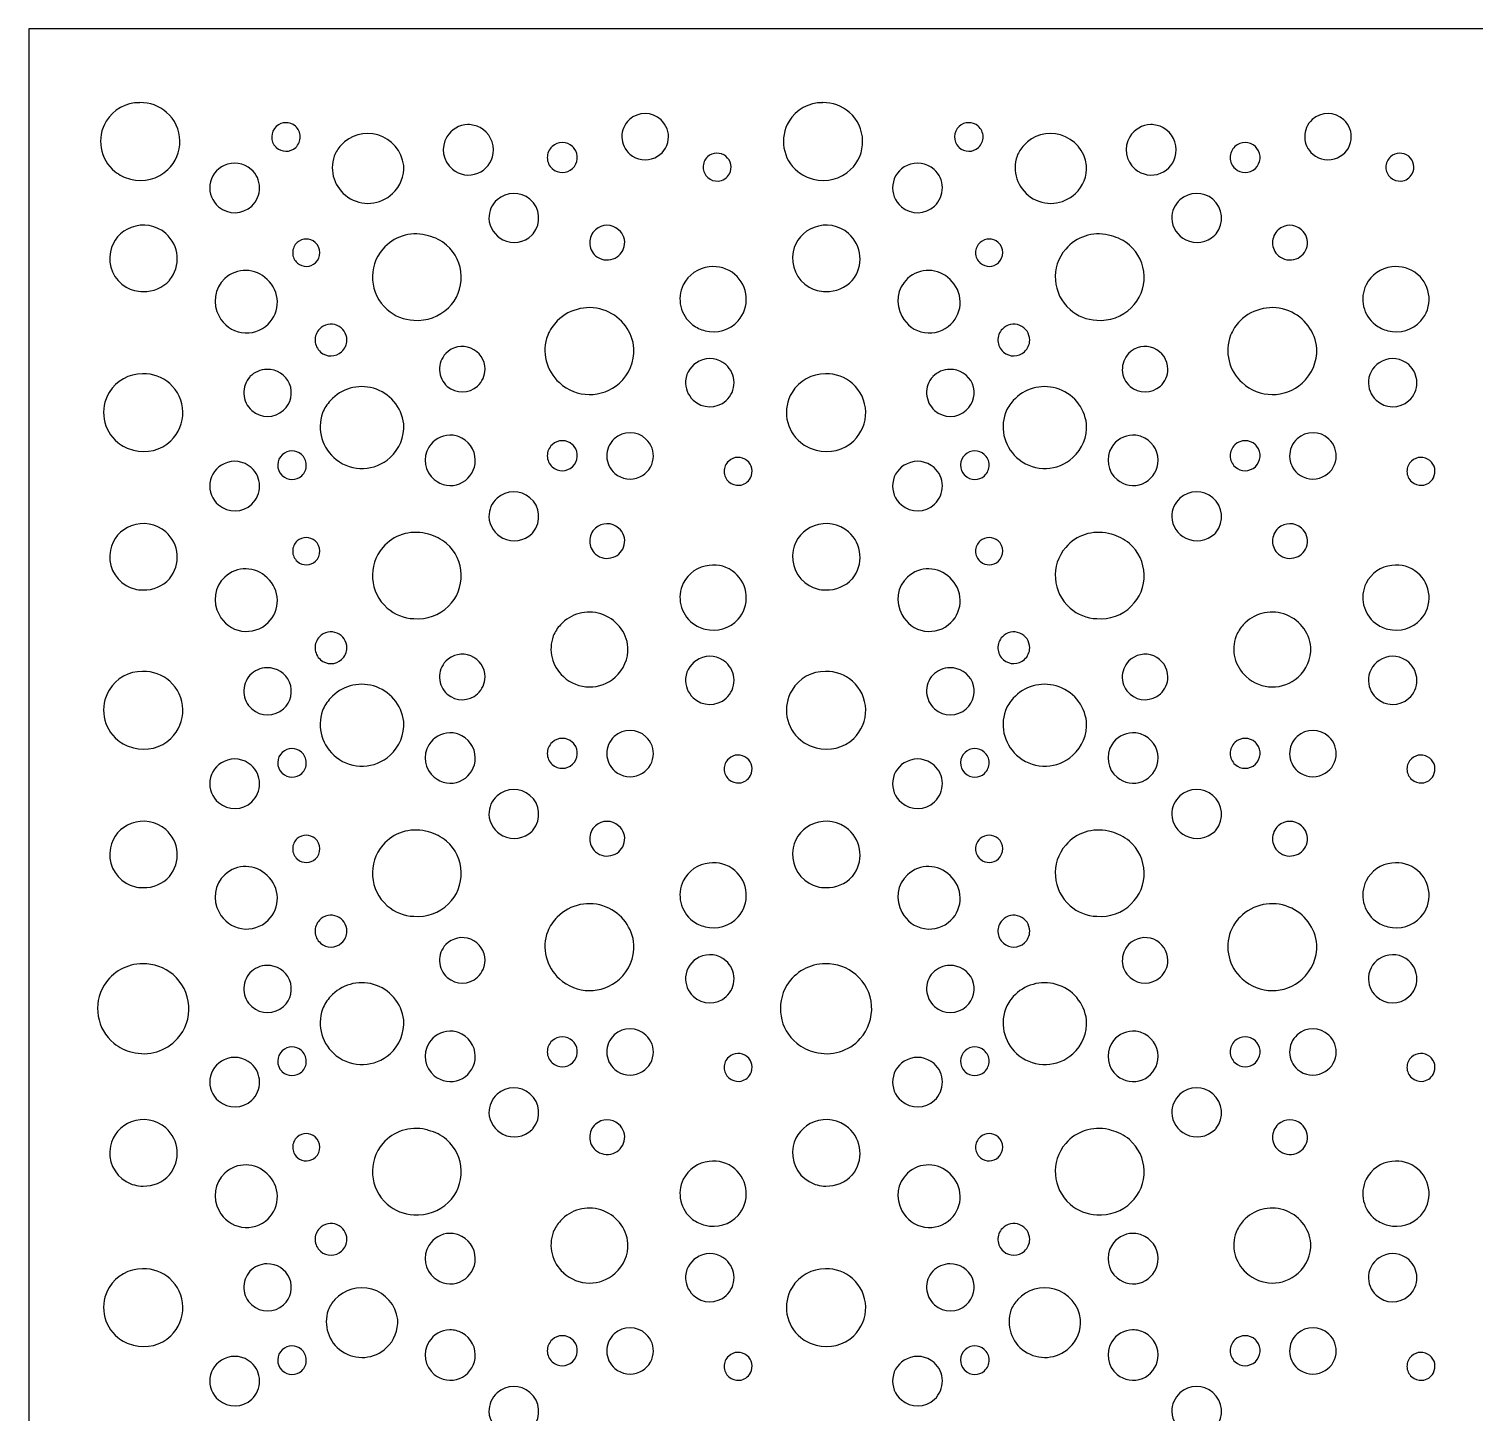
# Model space of a CAD drawing. Header units: millimetres. Extents: x -250 to 750, y -1000 to 1000.
# Drawn here: x -250 to 240, y 531.1 to 1000 of the extents above; entities that cross this region are included whole.
import ezdxf

# ---------------------------------------------------------------- set-up
doc = ezdxf.new("R2010")
doc.units = ezdxf.units.MM
doc.layers.add('Image', color=70, linetype='Continuous')

msp = doc.modelspace()

# ---------------------------------------------------------------- linework, layer by layer
at = {"layer": 'Image'}
msp.add_lwpolyline([(250, 1000), (-250, 1000), (-250, -1000), (250, -1000), (750, -1000), (750, 1000)], close=True, dxfattribs=at)
for points in [[(-212.46, 974.99, 0.263651), (-223.79, 968.7, 0.375584), (-220.85, 951.68, 0.113235), (-215.56, 949.09, 0.264025), (-202.89, 952.29, 0.439408), (-203.3, 971.7, 0.189252), (-212.39, 975, -0.000704)], [(-35.68, 969.16, 0.394045), (-46.42, 969.24, 0.448452), (-46.24, 957.53, 0.293825), (-37.8, 956.34, 0.263468), (-33.21, 962.44, 0.244622)], [(19.06, 974.99, 0.263651), (7.72, 968.7, 0.375584), (10.67, 951.68, 0.113235), (15.96, 949.09, 0.264025), (28.62, 952.29, 0.439408), (28.22, 971.7, 0.189252), (19.13, 975, -0.000704)], [(195.84, 969.16, 0.394045), (185.09, 969.24, 0.448452), (185.28, 957.53, 0.293825), (193.72, 956.34, 0.263468), (198.31, 962.44, 0.244622)], [(-166.16, 959.84, 0.392992), (-159.55, 959.81, 0.447221), (-159.66, 967.02, 0.381515), (-166.13, 966.93, 0.421546), (-166.31, 959.98, 0.011836)], [(-101.16, 967.55, 0.255305), (-108.27, 963.44, 0.371104), (-106.43, 952.45, 0.272456), (-97.84, 951.04, 0.266615), (-92.6, 957.77, 0.314225), (-97.04, 966.53, 0.1246), (-101.14, 967.55, 0.001235)], [(65.36, 959.84, 0.392992), (71.97, 959.81, 0.447221), (71.86, 967.02, 0.381515), (65.39, 966.93, 0.421546), (65.21, 959.98, 0.011836)], [(130.35, 967.55, 0.255305), (123.25, 963.44, 0.371104), (125.08, 952.45, 0.272456), (133.68, 951.04, 0.266615), (138.92, 957.77, 0.314225), (134.48, 966.53, 0.1246), (130.38, 967.55, 0.001235)], [(-122.92, 953.71, 0.301498), (-131.73, 964.04, 0.285284), (-144.22, 960.49, 0.087563), (-146.49, 956.89, 0.337171), (-141.88, 942.98, 0.353217), (-126.68, 944.18, 0.222581)], [(-65.68, 960.11, 0.392996), (-72.62, 960.11, 0.441244), (-72.55, 952.62, 0.387246), (-65.69, 952.68, 0.38659), (-65.13, 959.5, 0.042335)], [(108.6, 953.71, 0.301498), (99.79, 964.04, 0.285284), (87.3, 960.49, 0.087563), (85.03, 956.89, 0.337171), (89.64, 942.98, 0.353217), (104.84, 944.18, 0.222581)], [(165.84, 960.11, 0.392996), (158.9, 960.11, 0.441244), (158.97, 952.62, 0.387246), (165.83, 952.68, 0.38659), (166.39, 959.5, 0.042335)], [(-16.29, 948.41, 0.255387), (-12.49, 950.91, 0.359751), (-13.7, 956.81, 0.370124), (-19.88, 956.62, 0.447229), (-19.81, 949.57, 0.196543), (-16.3, 948.41, 0.001122)], [(215.23, 948.41, 0.255387), (219.03, 950.91, 0.359751), (217.82, 956.81, 0.370124), (211.64, 956.62, 0.447229), (211.71, 949.57, 0.196543), (215.21, 948.41, 0.001122)], [(-185.7, 939.72, 0.382434), (-174.45, 939.95, 0.442321), (-174.61, 952.37, 0.299131), (-183.78, 953.69, 0.263105), (-188.63, 947.11, 0.254585)], [(45.82, 939.72, 0.382434), (57.07, 939.95, 0.442321), (56.91, 952.37, 0.299131), (47.74, 953.69, 0.263105), (42.89, 947.11, 0.254585)], [(-78.98, 930.54, 0.405748), (-80.11, 942.23, 0.3758), (-91.25, 942.07, 0.214558), (-94.04, 935.74, 0.27055), (-89.27, 928.51, 0.316894), (-79.46, 930.04, 0.018749), (-79.01, 930.5, 0.004342)], [(152.54, 930.54, 0.405748), (151.41, 942.23, 0.3758), (140.27, 942.07, 0.214558), (137.48, 935.74, 0.27055), (142.25, 928.51, 0.316894), (152.06, 930.04, 0.018749), (152.5, 930.5, 0.004342)], [(-202.33, 914.78, 0.405853), (-203.61, 930.64, 0.279188), (-215.31, 932.7, 0.258026), (-222.39, 924.46, 0.32343), (-217, 912.45, 0.132782), (-211.3, 910.95, 0.219067), (-202.36, 914.74, 0.002937)], [(-50.05, 931.93, 0.382886), (-57.93, 931.89, 0.448892), (-57.84, 923.11, 0.274981), (-51.9, 922.03, 0.258431), (-48.14, 926.21, 0.280999)], [(29.19, 914.78, 0.405853), (27.91, 930.64, 0.279188), (16.21, 932.7, 0.258026), (9.13, 924.46, 0.32343), (14.52, 912.45, 0.132782), (20.21, 910.95, 0.219067), (29.16, 914.74, 0.002937)], [(181.47, 931.93, 0.382886), (173.59, 931.89, 0.448892), (173.68, 923.11, 0.274981), (179.62, 922.03, 0.258431), (183.38, 926.21, 0.280999)], [(-158.92, 920.57, 0.375812), (-152.82, 920.73, 0.447222), (-152.92, 927.6, 0.375373), (-159.01, 927.58, 0.452768), (-158.98, 920.63, 0.005603)], [(-107.74, 905.43, 0.438656), (-108.39, 926.7, 0.120095), (-114.51, 929.84, 0.014466), (-115.48, 930.1, 0.28048), (-130, 925.38, 0.411899), (-128.52, 904.84, 0.170578), (-119.47, 901.23, 0.213874)], [(72.6, 920.57, 0.375812), (78.7, 920.73, 0.447222), (78.6, 927.6, 0.375373), (72.51, 927.58, 0.452768), (72.54, 920.63, 0.005603)], [(123.78, 905.43, 0.438656), (123.13, 926.7, 0.120095), (117.01, 929.84, 0.014466), (116.04, 930.1, 0.28048), (101.52, 925.38, 0.411899), (103, 904.84, 0.170578), (112.05, 901.23, 0.213874)], [(-169.2, 915.06, 0.404601), (-183.61, 915.34, 0.350497), (-185.5, 902.6, 0.505959), (-168.88, 899.9, 0.432637)], [(-19.37, 919.3, 0.258414), (-28.12, 913.24, 0.358384), (-24.95, 899.67, 0.107007), (-20.73, 897.69, 0.28418), (-9.56, 901.02, 0.421069), (-10.66, 916.78, 0.213685)], [(62.31, 915.06, 0.404601), (47.91, 915.34, 0.350497), (46.02, 902.6, 0.505959), (62.64, 899.9, 0.432637)], [(212.15, 919.3, 0.258414), (203.39, 913.24, 0.358384), (206.57, 899.67, 0.107007), (210.79, 897.69, 0.28418), (221.96, 901.02, 0.421069), (220.86, 916.78, 0.213685)], [(-70.14, 880.07, 0.387942), (-49.81, 879.9, 0.222596), (-44.84, 891.61, 0.281722), (-54.3, 904.38, 0.302068), (-70.85, 900.99, 0.097168), (-74.1, 896.12, 0.311024)], [(161.37, 880.07, 0.387942), (181.71, 879.9, 0.222596), (186.68, 891.61, 0.281722), (177.22, 904.38, 0.302068), (160.67, 900.99, 0.097168), (157.42, 896.12, 0.311024)], [(-142.19, 894.52, 0.303753), (-145.53, 899.49, 0.30743), (-151.47, 898.25, 0.429304), (-151.13, 890.46, 0.379896), (-143.96, 890.53, 0.212097)], [(89.32, 894.52, 0.303753), (85.99, 899.49, 0.30743), (80.05, 898.25, 0.429304), (80.39, 890.46, 0.379896), (87.55, 890.53, 0.212097)], [(-95.35, 884.61, 0.303753), (-100.13, 891.74, 0.30743), (-108.63, 889.96, 0.429304), (-108.15, 878.81, 0.379896), (-97.89, 878.9, 0.212097)], [(136.17, 884.61, 0.303753), (131.39, 891.74, 0.30743), (122.88, 889.96, 0.429304), (123.36, 878.81, 0.379896), (133.63, 878.9, 0.212097)], [(-24.77, 874.17, 0.393942), (-13.6, 874, 0.448353), (-13.69, 886.18, 0.303845), (-22.74, 887.36, 0.268791), (-27.33, 880.71, 0.229137)], [(206.75, 874.17, 0.393942), (217.92, 874, 0.448353), (217.83, 886.18, 0.303845), (208.78, 887.36, 0.268791), (204.19, 880.71, 0.229137)], [(-211.44, 883.07, 0.263651), (-222.77, 876.78, 0.375584), (-219.83, 859.76, 0.113235), (-214.54, 857.17, 0.264025), (-201.87, 860.37, 0.439408), (-202.27, 879.78, 0.189252), (-211.37, 883.08, -0.000704)], [(-175.07, 882.07, 0.417496), (-174.44, 870.65, 0.381505), (-163.68, 870.7, 0.315493), (-161.6, 879.69, 0.301126), (-169.3, 884.58, 0.197071), (-175.04, 882.1, 0.002875)], [(20.08, 883.07, 0.263651), (8.75, 876.78, 0.375584), (11.69, 859.76, 0.113235), (16.98, 857.17, 0.264025), (29.65, 860.37, 0.439408), (29.24, 879.78, 0.189252), (20.15, 883.08, -0.000704)], [(56.45, 882.07, 0.417496), (57.08, 870.65, 0.381505), (67.84, 870.7, 0.315493), (69.92, 879.69, 0.301126), (62.22, 884.58, 0.197071), (56.47, 882.1, 0.002875)], [(-122.93, 866.08, 0.301802), (-133.2, 878.15, 0.285568), (-147.77, 874.02, 0.088132), (-150.44, 869.79, 0.321694), (-145.79, 853.98, 0.364456), (-127.55, 854.64, 0.22902), (-122.92, 866.03, 0.002917)], [(108.59, 866.08, 0.301802), (98.32, 878.15, 0.285568), (83.75, 874.02, 0.088132), (81.08, 869.79, 0.321694), (85.73, 853.98, 0.364456), (103.97, 854.64, 0.22902), (108.6, 866.03, 0.002917)], [(-40.78, 860.94, 0.394045), (-51.53, 861.02, 0.448452), (-51.35, 849.31, 0.293825), (-42.9, 848.11, 0.263468), (-38.32, 854.22, 0.244622)], [(190.74, 860.94, 0.394045), (179.99, 861.02, 0.448452), (180.17, 849.31, 0.293825), (188.61, 848.11, 0.263468), (193.2, 854.22, 0.244622)], [(-107.29, 862.3, 0.255305), (-114.4, 858.19, 0.371104), (-112.56, 847.2, 0.272456), (-103.97, 845.79, 0.266615), (-98.72, 852.53, 0.314225), (-103.17, 861.28, 0.1246), (-107.27, 862.3, 0.001235)], [(-65.68, 859.02, 0.392996), (-72.62, 859.02, 0.441244), (-72.55, 851.53, 0.387246), (-65.69, 851.58, 0.38659), (-65.13, 858.41, 0.042335)], [(124.23, 862.3, 0.255305), (117.12, 858.19, 0.371104), (118.96, 847.2, 0.272456), (127.55, 845.79, 0.266615), (132.79, 852.53, 0.314225), (128.35, 861.28, 0.1246), (124.25, 862.3, 0.001235)], [(165.84, 859.02, 0.392996), (158.9, 859.02, 0.441244), (158.97, 851.53, 0.387246), (165.83, 851.58, 0.38659), (166.39, 858.41, 0.042335)], [(-185.7, 838.63, 0.382434), (-174.45, 838.86, 0.442321), (-174.61, 851.28, 0.299131), (-183.78, 852.6, 0.263105), (-188.63, 846.02, 0.254585)], [(-164.12, 848.56, 0.392992), (-157.5, 848.53, 0.447221), (-157.61, 855.74, 0.381515), (-164.09, 855.65, 0.421546), (-164.27, 848.7, 0.011836)], [(-9.14, 845.28, 0.255387), (-5.34, 847.78, 0.359751), (-6.55, 853.69, 0.370124), (-12.74, 853.5, 0.447229), (-12.66, 846.44, 0.196543), (-9.16, 845.28, 0.001122)], [(45.82, 838.63, 0.382434), (57.07, 838.86, 0.442321), (56.91, 851.28, 0.299131), (47.74, 852.6, 0.263105), (42.89, 846.02, 0.254585)], [(67.4, 848.56, 0.392992), (74.02, 848.53, 0.447221), (73.91, 855.74, 0.381515), (67.43, 855.65, 0.421546), (67.25, 848.7, 0.011836)], [(222.38, 845.28, 0.255387), (226.18, 847.78, 0.359751), (224.97, 853.69, 0.370124), (218.78, 853.5, 0.447229), (218.85, 846.44, 0.196543), (222.36, 845.28, 0.001122)], [(-78.98, 829.37, 0.405748), (-80.11, 841.06, 0.3758), (-91.25, 840.9, 0.214558), (-94.04, 834.57, 0.27055), (-89.27, 827.34, 0.316894), (-79.46, 828.86, 0.018749), (-79.01, 829.33, 0.004342)], [(152.54, 829.37, 0.405748), (151.41, 841.06, 0.3758), (140.27, 840.9, 0.214558), (137.48, 834.57, 0.27055), (142.25, 827.34, 0.316894), (152.06, 828.86, 0.018749), (152.5, 829.33, 0.004342)], [(-202.33, 813.6, 0.405853), (-203.61, 829.47, 0.279188), (-215.31, 831.53, 0.258026), (-222.39, 823.28, 0.32343), (-217, 811.28, 0.132782), (-211.3, 809.78, 0.219067), (-202.36, 813.57, 0.002937)], [(-107.74, 804.26, 0.438656), (-108.39, 825.53, 0.120095), (-114.51, 828.67, 0.014466), (-115.48, 828.93, 0.28048), (-130, 824.21, 0.411899), (-128.52, 803.66, 0.170578), (-119.47, 800.06, 0.213874)], [(-50.05, 830.76, 0.382886), (-57.93, 830.71, 0.448892), (-57.84, 821.93, 0.274981), (-51.9, 820.86, 0.258431), (-48.14, 825.03, 0.280999)], [(29.19, 813.6, 0.405853), (27.91, 829.47, 0.279188), (16.21, 831.53, 0.258026), (9.13, 823.28, 0.32343), (14.52, 811.28, 0.132782), (20.21, 809.78, 0.219067), (29.16, 813.57, 0.002937)], [(123.78, 804.26, 0.438656), (123.13, 825.53, 0.120095), (117.01, 828.67, 0.014466), (116.04, 828.93, 0.28048), (101.52, 824.21, 0.411899), (103, 803.66, 0.170578), (112.05, 800.06, 0.213874)], [(181.47, 830.76, 0.382886), (173.59, 830.71, 0.448892), (173.68, 821.93, 0.274981), (179.62, 820.86, 0.258431), (183.38, 825.03, 0.280999)], [(-158.92, 819.4, 0.375812), (-152.82, 819.55, 0.447222), (-152.92, 826.42, 0.375373), (-159.01, 826.41, 0.452768), (-158.98, 819.46, 0.005603)], [(72.6, 819.4, 0.375812), (78.7, 819.55, 0.447222), (78.6, 826.42, 0.375373), (72.51, 826.41, 0.452768), (72.54, 819.46, 0.005603)], [(-169.2, 813.89, 0.404601), (-183.61, 814.16, 0.350497), (-185.5, 801.43, 0.505959), (-168.88, 798.72, 0.432637)], [(-19.37, 818.13, 0.258414), (-28.12, 812.06, 0.358384), (-24.95, 798.5, 0.107007), (-20.73, 796.51, 0.28418), (-9.56, 799.84, 0.421069), (-10.66, 815.6, 0.213685)], [(62.31, 813.89, 0.404601), (47.91, 814.16, 0.350497), (46.02, 801.43, 0.505959), (62.64, 798.72, 0.432637)], [(212.15, 818.13, 0.258414), (203.39, 812.06, 0.358384), (206.57, 798.5, 0.107007), (210.79, 796.51, 0.28418), (221.96, 799.84, 0.421069), (220.86, 815.6, 0.213685)], [(-68.75, 780.39, 0.388054), (-51.17, 780.24, 0.221929), (-46.88, 790.34, 0.301986), (-56.07, 801.68, 0.291089), (-69.77, 797.99, 0.086651), (-72.2, 794.18, 0.309968), (-68.79, 780.42, -0.00009)], [(162.77, 780.39, 0.388054), (180.34, 780.24, 0.221929), (184.64, 790.34, 0.301986), (175.45, 801.68, 0.291089), (161.75, 797.99, 0.086651), (159.31, 794.18, 0.309968), (162.73, 780.42, -0.00009)], [(-142.19, 790.19, 0.303753), (-145.53, 795.16, 0.30743), (-151.47, 793.92, 0.429304), (-151.13, 786.14, 0.379896), (-143.96, 786.21, 0.212097)], [(89.32, 790.19, 0.303753), (85.99, 795.16, 0.30743), (80.05, 793.92, 0.429304), (80.39, 786.14, 0.379896), (87.55, 786.21, 0.212097)], [(-95.35, 780.29, 0.303753), (-100.13, 787.42, 0.30743), (-108.63, 785.64, 0.429304), (-108.15, 774.48, 0.379896), (-97.89, 774.58, 0.212097)], [(-24.77, 773.25, 0.393942), (-13.6, 773.08, 0.448353), (-13.69, 785.26, 0.303845), (-22.74, 786.44, 0.268791), (-27.33, 779.79, 0.229137)], [(136.17, 780.29, 0.303753), (131.39, 787.42, 0.30743), (122.88, 785.64, 0.429304), (123.36, 774.48, 0.379896), (133.63, 774.58, 0.212097)], [(206.75, 773.25, 0.393942), (217.92, 773.08, 0.448353), (217.83, 785.26, 0.303845), (208.78, 786.44, 0.268791), (204.19, 779.79, 0.229137)], [(-211.44, 782.16, 0.263651), (-222.77, 775.86, 0.375584), (-219.83, 758.84, 0.113235), (-214.54, 756.26, 0.264025), (-201.87, 759.45, 0.439408), (-202.27, 778.86, 0.189252), (-211.37, 782.16, -0.000704)], [(-175.07, 780.9, 0.417496), (-174.44, 769.48, 0.381505), (-163.68, 769.53, 0.315493), (-161.6, 778.52, 0.301126), (-169.3, 783.41, 0.197071), (-175.04, 780.93, 0.002875)], [(20.08, 782.16, 0.263651), (8.75, 775.86, 0.375584), (11.69, 758.84, 0.113235), (16.98, 756.26, 0.264025), (29.65, 759.45, 0.439408), (29.24, 778.86, 0.189252), (20.15, 782.16, -0.000704)], [(56.45, 780.9, 0.417496), (57.08, 769.48, 0.381505), (67.84, 769.53, 0.315493), (69.92, 778.52, 0.301126), (62.22, 783.41, 0.197071), (56.47, 780.93, 0.002875)], [(-122.93, 765.16, 0.301802), (-133.2, 777.23, 0.285568), (-147.77, 773.1, 0.088132), (-150.44, 768.87, 0.321694), (-145.79, 753.06, 0.364456), (-127.55, 753.72, 0.22902), (-122.92, 765.11, 0.002917)], [(108.59, 765.16, 0.301802), (98.32, 777.23, 0.285568), (83.75, 773.1, 0.088132), (81.08, 768.87, 0.321694), (85.73, 753.06, 0.364456), (103.97, 753.72, 0.22902), (108.6, 765.11, 0.002917)], [(-107.29, 761.38, 0.255305), (-114.4, 757.27, 0.371104), (-112.56, 746.28, 0.272456), (-103.97, 744.87, 0.266615), (-98.72, 751.61, 0.314225), (-103.17, 760.36, 0.1246), (-107.27, 761.38, 0.001235)], [(-40.78, 760.02, 0.394045), (-51.53, 760.1, 0.448452), (-51.35, 748.39, 0.293825), (-42.9, 747.19, 0.263468), (-38.32, 753.3, 0.244622)], [(124.23, 761.38, 0.255305), (117.12, 757.27, 0.371104), (118.96, 746.28, 0.272456), (127.55, 744.87, 0.266615), (132.79, 751.61, 0.314225), (128.35, 760.36, 0.1246), (124.25, 761.38, 0.001235)], [(190.74, 760.02, 0.394045), (179.99, 760.1, 0.448452), (180.17, 748.39, 0.293825), (188.61, 747.19, 0.263468), (193.2, 753.3, 0.244622)], [(-164.12, 747.64, 0.392992), (-157.5, 747.61, 0.447221), (-157.61, 754.82, 0.381515), (-164.09, 754.73, 0.421546), (-164.27, 747.78, 0.011836)], [(-65.68, 758.1, 0.392996), (-72.62, 758.1, 0.441244), (-72.55, 750.61, 0.387246), (-65.69, 750.67, 0.38659), (-65.13, 757.49, 0.042335)], [(67.4, 747.64, 0.392992), (74.02, 747.61, 0.447221), (73.91, 754.82, 0.381515), (67.43, 754.73, 0.421546), (67.25, 747.78, 0.011836)], [(165.84, 758.1, 0.392996), (158.9, 758.1, 0.441244), (158.97, 750.61, 0.387246), (165.83, 750.67, 0.38659), (166.39, 757.49, 0.042335)], [(-185.7, 737.71, 0.382434), (-174.45, 737.94, 0.442321), (-174.61, 750.36, 0.299131), (-183.78, 751.68, 0.263105), (-188.63, 745.1, 0.254585)], [(-9.14, 744.36, 0.255387), (-5.34, 746.86, 0.359751), (-6.55, 752.77, 0.370124), (-12.74, 752.58, 0.447229), (-12.66, 745.53, 0.196543), (-9.16, 744.36, 0.001122)], [(45.82, 737.71, 0.382434), (57.07, 737.94, 0.442321), (56.91, 750.36, 0.299131), (47.74, 751.68, 0.263105), (42.89, 745.1, 0.254585)], [(222.38, 744.36, 0.255387), (226.18, 746.86, 0.359751), (224.97, 752.77, 0.370124), (218.78, 752.58, 0.447229), (218.85, 745.53, 0.196543), (222.36, 744.36, 0.001122)], [(-78.98, 728.45, 0.405748), (-80.11, 740.14, 0.3758), (-91.25, 739.98, 0.214558), (-94.04, 733.65, 0.27055), (-89.27, 726.42, 0.316894), (-79.46, 727.95, 0.018749), (-79.01, 728.41, 0.004342)], [(152.54, 728.45, 0.405748), (151.41, 740.14, 0.3758), (140.27, 739.98, 0.214558), (137.48, 733.65, 0.27055), (142.25, 726.42, 0.316894), (152.06, 727.95, 0.018749), (152.5, 728.41, 0.004342)], [(-202.33, 712.69, 0.405853), (-203.61, 728.55, 0.279188), (-215.31, 730.61, 0.258026), (-222.39, 722.36, 0.32343), (-217, 710.36, 0.132782), (-211.3, 708.86, 0.219067), (-202.36, 712.65, 0.002937)], [(-50.05, 729.84, 0.382886), (-57.93, 729.8, 0.448892), (-57.84, 721.02, 0.274981), (-51.9, 719.94, 0.258431), (-48.14, 724.11, 0.280999)], [(29.19, 712.69, 0.405853), (27.91, 728.55, 0.279188), (16.21, 730.61, 0.258026), (9.13, 722.36, 0.32343), (14.52, 710.36, 0.132782), (20.21, 708.86, 0.219067), (29.16, 712.65, 0.002937)], [(181.47, 729.84, 0.382886), (173.59, 729.8, 0.448892), (173.68, 721.02, 0.274981), (179.62, 719.94, 0.258431), (183.38, 724.11, 0.280999)], [(-158.92, 718.48, 0.375812), (-152.82, 718.63, 0.447222), (-152.92, 725.5, 0.375373), (-159.01, 725.49, 0.452768), (-158.98, 718.54, 0.005603)], [(-107.74, 703.34, 0.438656), (-108.39, 724.61, 0.120095), (-114.51, 727.75, 0.014466), (-115.48, 728.01, 0.28048), (-130, 723.29, 0.411899), (-128.52, 702.74, 0.170578), (-119.47, 699.14, 0.213874)], [(72.6, 718.48, 0.375812), (78.7, 718.63, 0.447222), (78.6, 725.5, 0.375373), (72.51, 725.49, 0.452768), (72.54, 718.54, 0.005603)], [(123.78, 703.34, 0.438656), (123.13, 724.61, 0.120095), (117.01, 727.75, 0.014466), (116.04, 728.01, 0.28048), (101.52, 723.29, 0.411899), (103, 702.74, 0.170578), (112.05, 699.14, 0.213874)], [(-169.2, 712.97, 0.404601), (-183.61, 713.24, 0.350497), (-185.5, 700.51, 0.505959), (-168.88, 697.81, 0.432637)], [(-19.37, 717.21, 0.258414), (-28.12, 711.15, 0.358384), (-24.95, 697.58, 0.107007), (-20.73, 695.6, 0.28418), (-9.56, 698.92, 0.421069), (-10.66, 714.68, 0.213685)], [(62.31, 712.97, 0.404601), (47.91, 713.24, 0.350497), (46.02, 700.51, 0.505959), (62.64, 697.81, 0.432637)], [(212.15, 717.21, 0.258414), (203.39, 711.15, 0.358384), (206.57, 697.58, 0.107007), (210.79, 695.6, 0.28418), (221.96, 698.92, 0.421069), (220.86, 714.68, 0.213685)], [(-70.14, 677.98, 0.387942), (-49.81, 677.8, 0.222596), (-44.84, 689.52, 0.281722), (-54.3, 702.29, 0.302068), (-70.85, 698.89, 0.097168), (-74.1, 694.02, 0.311024)], [(161.37, 677.98, 0.387942), (181.71, 677.8, 0.222596), (186.68, 689.52, 0.281722), (177.22, 702.29, 0.302068), (160.67, 698.89, 0.097168), (157.42, 694.02, 0.311024)], [(-142.19, 694.11, 0.303753), (-145.53, 699.09, 0.30743), (-151.47, 697.85, 0.429304), (-151.13, 690.06, 0.379896), (-143.96, 690.13, 0.212097)], [(89.32, 694.11, 0.303753), (85.99, 699.09, 0.30743), (80.05, 697.85, 0.429304), (80.39, 690.06, 0.379896), (87.55, 690.13, 0.212097)], [(-95.35, 684.21, 0.303753), (-100.13, 691.34, 0.30743), (-108.63, 689.56, 0.429304), (-108.15, 678.41, 0.379896), (-97.89, 678.5, 0.212097)], [(136.17, 684.21, 0.303753), (131.39, 691.34, 0.30743), (122.88, 689.56, 0.429304), (123.36, 678.41, 0.379896), (133.63, 678.5, 0.212097)], [(-24.77, 672.07, 0.393942), (-13.6, 671.9, 0.448353), (-13.69, 684.09, 0.303845), (-22.74, 685.27, 0.268791), (-27.33, 678.61, 0.229137)], [(206.75, 672.07, 0.393942), (217.92, 671.9, 0.448353), (217.83, 684.09, 0.303845), (208.78, 685.27, 0.268791), (204.19, 678.61, 0.229137)], [(-211.43, 683.02, 0.263247), (-224.5, 675.76, 0.374991), (-221.16, 656.12, 0.114146), (-215.01, 653.1, 0.284063), (-199.62, 657.68, 0.420888), (-201.12, 679.38, 0.184824)], [(-175.07, 679.98, 0.417496), (-174.44, 668.56, 0.381505), (-163.68, 668.61, 0.315493), (-161.6, 677.6, 0.301126), (-169.3, 682.49, 0.197071), (-175.04, 680.01, 0.002875)], [(20.09, 683.02, 0.263247), (7.01, 675.76, 0.374991), (10.36, 656.12, 0.114146), (16.51, 653.1, 0.284063), (31.9, 657.68, 0.420888), (30.4, 679.38, 0.184824)], [(56.45, 679.98, 0.417496), (57.08, 668.56, 0.381505), (67.84, 668.61, 0.315493), (69.92, 677.6, 0.301126), (62.22, 682.49, 0.197071), (56.47, 680.01, 0.002875)], [(-122.93, 663.99, 0.301802), (-133.2, 676.06, 0.285568), (-147.77, 671.93, 0.088132), (-150.44, 667.7, 0.321694), (-145.79, 651.89, 0.364456), (-127.55, 652.55, 0.22902), (-122.92, 663.94, 0.002917)], [(108.59, 663.99, 0.301802), (98.32, 676.06, 0.285568), (83.75, 671.93, 0.088132), (81.08, 667.7, 0.321694), (85.73, 651.89, 0.364456), (103.97, 652.55, 0.22902), (108.6, 663.94, 0.002917)], [(-107.29, 660.21, 0.255305), (-114.4, 656.1, 0.371104), (-112.56, 645.1, 0.272456), (-103.97, 643.7, 0.266615), (-98.72, 650.43, 0.314225), (-103.17, 659.19, 0.1246), (-107.27, 660.21, 0.001235)], [(-65.68, 656.93, 0.392996), (-72.62, 656.93, 0.441244), (-72.55, 649.44, 0.387246), (-65.69, 649.49, 0.38659), (-65.13, 656.31, 0.042335)], [(-40.78, 658.84, 0.394045), (-51.53, 658.93, 0.448452), (-51.35, 647.21, 0.293825), (-42.9, 646.02, 0.263468), (-38.32, 652.13, 0.244622)], [(124.23, 660.21, 0.255305), (117.12, 656.1, 0.371104), (118.96, 645.1, 0.272456), (127.55, 643.7, 0.266615), (132.79, 650.43, 0.314225), (128.35, 659.19, 0.1246), (124.25, 660.21, 0.001235)], [(165.84, 656.93, 0.392996), (158.9, 656.93, 0.441244), (158.97, 649.44, 0.387246), (165.83, 649.49, 0.38659), (166.39, 656.31, 0.042335)], [(190.74, 658.84, 0.394045), (179.99, 658.93, 0.448452), (180.17, 647.21, 0.293825), (188.61, 646.02, 0.263468), (193.2, 652.13, 0.244622)], [(-164.12, 646.47, 0.392992), (-157.5, 646.44, 0.447221), (-157.61, 653.65, 0.381515), (-164.09, 653.56, 0.421546), (-164.27, 646.61, 0.011836)], [(-9.14, 643.19, 0.255387), (-5.34, 645.69, 0.359751), (-6.55, 651.59, 0.370124), (-12.74, 651.4, 0.447229), (-12.66, 644.35, 0.196543), (-9.16, 643.19, 0.001122)], [(67.4, 646.47, 0.392992), (74.02, 646.44, 0.447221), (73.91, 653.65, 0.381515), (67.43, 653.56, 0.421546), (67.25, 646.61, 0.011836)], [(222.38, 643.19, 0.255387), (226.18, 645.69, 0.359751), (224.97, 651.59, 0.370124), (218.78, 651.4, 0.447229), (218.85, 644.35, 0.196543), (222.36, 643.19, 0.001122)], [(-185.7, 636.54, 0.382434), (-174.45, 636.77, 0.442321), (-174.61, 649.19, 0.299131), (-183.78, 650.51, 0.263105), (-188.63, 643.93, 0.254585)], [(45.82, 636.54, 0.382434), (57.07, 636.77, 0.442321), (56.91, 649.19, 0.299131), (47.74, 650.51, 0.263105), (42.89, 643.93, 0.254585)], [(-78.98, 627.28, 0.405748), (-80.11, 638.97, 0.3758), (-91.25, 638.8, 0.214558), (-94.04, 632.48, 0.27055), (-89.27, 625.25, 0.316894), (-79.46, 626.77, 0.018749), (-79.01, 627.24, 0.004342)], [(152.54, 627.28, 0.405748), (151.41, 638.97, 0.3758), (140.27, 638.8, 0.214558), (137.48, 632.48, 0.27055), (142.25, 625.25, 0.316894), (152.06, 626.77, 0.018749), (152.5, 627.24, 0.004342)], [(-202.33, 611.51, 0.405853), (-203.61, 627.38, 0.279188), (-215.31, 629.44, 0.258026), (-222.39, 621.19, 0.32343), (-217, 609.19, 0.132782), (-211.3, 607.68, 0.219067), (-202.36, 611.48, 0.002937)], [(-107.74, 602.17, 0.438656), (-108.39, 623.44, 0.120095), (-114.51, 626.58, 0.014466), (-115.48, 626.84, 0.28048), (-130, 622.12, 0.411899), (-128.52, 601.57, 0.170578), (-119.47, 597.97, 0.213874)], [(-50.05, 628.67, 0.382886), (-57.93, 628.62, 0.448892), (-57.84, 619.84, 0.274981), (-51.9, 618.76, 0.258431), (-48.14, 622.94, 0.280999)], [(29.19, 611.51, 0.405853), (27.91, 627.38, 0.279188), (16.21, 629.44, 0.258026), (9.13, 621.19, 0.32343), (14.52, 609.19, 0.132782), (20.21, 607.68, 0.219067), (29.16, 611.48, 0.002937)], [(123.78, 602.17, 0.438656), (123.13, 623.44, 0.120095), (117.01, 626.58, 0.014466), (116.04, 626.84, 0.28048), (101.52, 622.12, 0.411899), (103, 601.57, 0.170578), (112.05, 597.97, 0.213874)], [(181.47, 628.67, 0.382886), (173.59, 628.62, 0.448892), (173.68, 619.84, 0.274981), (179.62, 618.76, 0.258431), (183.38, 622.94, 0.280999)], [(-158.92, 617.31, 0.375812), (-152.82, 617.46, 0.447222), (-152.92, 624.33, 0.375373), (-159.01, 624.31, 0.452768), (-158.98, 617.37, 0.005603)], [(72.6, 617.31, 0.375812), (78.7, 617.46, 0.447222), (78.6, 624.33, 0.375373), (72.51, 624.31, 0.452768), (72.54, 617.37, 0.005603)], [(-169.2, 611.8, 0.404601), (-183.61, 612.07, 0.350497), (-185.5, 599.34, 0.505959), (-168.88, 596.63, 0.432637)], [(-19.37, 616.04, 0.258414), (-28.12, 609.97, 0.358384), (-24.95, 596.4, 0.107007), (-20.73, 594.42, 0.28418), (-9.56, 597.75, 0.421069), (-10.66, 613.51, 0.213685)], [(62.31, 611.8, 0.404601), (47.91, 612.07, 0.350497), (46.02, 599.34, 0.505959), (62.64, 596.63, 0.432637)], [(212.15, 616.04, 0.258414), (203.39, 609.97, 0.358384), (206.57, 596.4, 0.107007), (210.79, 594.42, 0.28418), (221.96, 597.75, 0.421069), (220.86, 613.51, 0.213685)], [(-68.75, 578.3, 0.388054), (-51.17, 578.15, 0.221929), (-46.88, 588.24, 0.301986), (-56.07, 599.59, 0.291089), (-69.77, 595.9, 0.086651), (-72.2, 592.09, 0.309968), (-68.79, 578.33, -0.00009)], [(162.77, 578.3, 0.388054), (180.34, 578.15, 0.221929), (184.64, 588.24, 0.301986), (175.45, 599.59, 0.291089), (161.75, 595.9, 0.086651), (159.31, 592.09, 0.309968), (162.73, 578.33, -0.00009)], [(-142.19, 589.62, 0.303753), (-145.53, 594.59, 0.30743), (-151.47, 593.35, 0.429304), (-151.13, 585.57, 0.379896), (-143.96, 585.63, 0.212097)], [(89.32, 589.62, 0.303753), (85.99, 594.59, 0.30743), (80.05, 593.35, 0.429304), (80.39, 585.57, 0.379896), (87.55, 585.63, 0.212097)], [(-107.29, 591.65, 0.255305), (-114.4, 587.53, 0.371104), (-112.56, 576.54, 0.272456), (-103.97, 575.13, 0.266615), (-98.72, 581.87, 0.314225), (-103.17, 590.63, 0.1246), (-107.27, 591.65, 0.001235)], [(124.23, 591.65, 0.255305), (117.12, 587.53, 0.371104), (118.96, 576.54, 0.272456), (127.55, 575.13, 0.266615), (132.79, 581.87, 0.314225), (128.35, 590.63, 0.1246), (124.25, 591.65, 0.001235)], [(-24.77, 570.73, 0.393942), (-13.6, 570.56, 0.448353), (-13.69, 582.74, 0.303845), (-22.74, 583.92, 0.268791), (-27.33, 577.27, 0.229137)], [(206.75, 570.73, 0.393942), (217.92, 570.56, 0.448353), (217.83, 582.74, 0.303845), (208.78, 583.92, 0.268791), (204.19, 577.27, 0.229137)], [(-211.44, 579.64, 0.263651), (-222.77, 573.34, 0.375584), (-219.83, 556.33, 0.113235), (-214.54, 553.74, 0.264025), (-201.87, 556.93, 0.439408), (-202.27, 576.34, 0.189252), (-211.37, 579.64, -0.000704)], [(-175.07, 578.81, 0.417496), (-174.44, 567.39, 0.381505), (-163.68, 567.44, 0.315493), (-161.6, 576.42, 0.301126), (-169.3, 581.32, 0.197071), (-175.04, 578.83, 0.002875)], [(20.08, 579.64, 0.263651), (8.75, 573.34, 0.375584), (11.69, 556.33, 0.113235), (16.98, 553.74, 0.264025), (29.65, 556.93, 0.439408), (29.24, 576.34, 0.189252), (20.15, 579.64, -0.000704)], [(56.45, 578.81, 0.417496), (57.08, 567.39, 0.381505), (67.84, 567.44, 0.315493), (69.92, 576.42, 0.301126), (62.22, 581.32, 0.197071), (56.47, 578.83, 0.002875)], [(-124.96, 562.43, 0.301498), (-133.78, 572.76, 0.285284), (-146.26, 569.21, 0.087563), (-148.53, 565.61, 0.337171), (-143.93, 551.7, 0.353217), (-128.72, 552.9, 0.222581)], [(106.56, 562.43, 0.301498), (97.74, 572.76, 0.285284), (85.26, 569.21, 0.087563), (82.98, 565.61, 0.337171), (87.59, 551.7, 0.353217), (102.8, 552.9, 0.222581)], [(-107.29, 558.95, 0.255305), (-114.4, 554.83, 0.371104), (-112.56, 543.84, 0.272456), (-103.97, 542.43, 0.266615), (-98.72, 549.17, 0.314225), (-103.17, 557.92, 0.1246), (-107.27, 558.95, 0.001235)], [(-40.78, 557.5, 0.394045), (-51.53, 557.58, 0.448452), (-51.35, 545.87, 0.293825), (-42.9, 544.67, 0.263468), (-38.32, 550.78, 0.244622)], [(124.23, 558.95, 0.255305), (117.12, 554.83, 0.371104), (118.96, 543.84, 0.272456), (127.55, 542.43, 0.266615), (132.79, 549.17, 0.314225), (128.35, 557.92, 0.1246), (124.25, 558.95, 0.001235)], [(190.74, 557.5, 0.394045), (179.99, 557.58, 0.448452), (180.17, 545.87, 0.293825), (188.61, 544.67, 0.263468), (193.2, 550.78, 0.244622)], [(-65.68, 555.58, 0.392996), (-72.62, 555.58, 0.441244), (-72.55, 548.09, 0.387246), (-65.69, 548.15, 0.38659), (-65.13, 554.97, 0.042335)], [(165.84, 555.58, 0.392996), (158.9, 555.58, 0.441244), (158.97, 548.09, 0.387246), (165.83, 548.15, 0.38659), (166.39, 554.97, 0.042335)], [(-185.7, 535.2, 0.382434), (-174.45, 535.42, 0.442321), (-174.61, 547.84, 0.299131), (-183.78, 549.16, 0.263105), (-188.63, 542.58, 0.254585)], [(-164.12, 545.12, 0.392992), (-157.5, 545.09, 0.447221), (-157.61, 552.31, 0.381515), (-164.09, 552.21, 0.421546), (-164.27, 545.26, 0.011836)], [(-9.14, 541.84, 0.255387), (-5.34, 544.34, 0.359751), (-6.55, 550.25, 0.370124), (-12.74, 550.06, 0.447229), (-12.66, 543.01, 0.196543), (-9.16, 541.84, 0.001122)], [(45.82, 535.2, 0.382434), (57.07, 535.42, 0.442321), (56.91, 547.84, 0.299131), (47.74, 549.16, 0.263105), (42.89, 542.58, 0.254585)], [(67.4, 545.12, 0.392992), (74.02, 545.09, 0.447221), (73.91, 552.31, 0.381515), (67.43, 552.21, 0.421546), (67.25, 545.26, 0.011836)], [(222.38, 541.84, 0.255387), (226.18, 544.34, 0.359751), (224.97, 550.25, 0.370124), (218.78, 550.06, 0.447229), (218.85, 543.01, 0.196543), (222.36, 541.84, 0.001122)], [(-78.98, 526.01, 0.405748), (-80.11, 537.71, 0.3758), (-91.25, 537.54, 0.214558), (-94.04, 531.21, 0.27055), (-89.27, 523.98, 0.316894), (-79.46, 525.51, 0.018749), (-79.01, 525.97, 0.004342)], [(152.54, 526.01, 0.405748), (151.41, 537.71, 0.3758), (140.27, 537.54, 0.214558), (137.48, 531.21, 0.27055), (142.25, 523.98, 0.316894), (152.06, 525.51, 0.018749), (152.5, 525.97, 0.004342)]]:
    msp.add_lwpolyline(points, format="xyb", close=True, dxfattribs=at)

doc.saveas('drawing.dxf')
